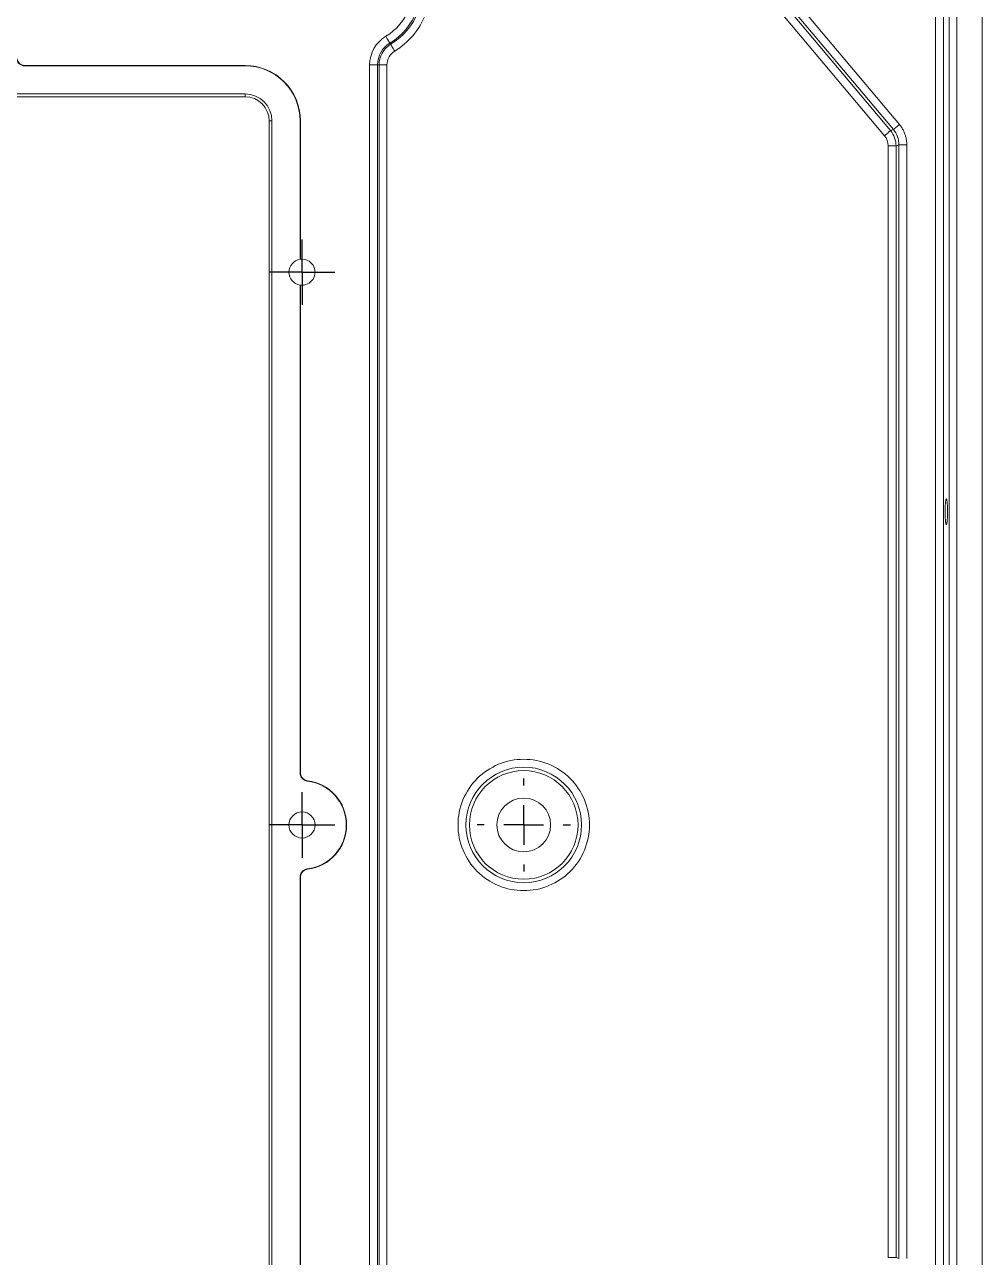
# Model space of a CAD drawing. Header units: millimetres. Extents: x 410 to 793, y 6 to 277.
# Drawn here: x 683.13 to 700.45, y 132.47 to 154.77 of the extents above; entities that cross this region are included whole.
import ezdxf

# ---------------------------------------------------------------- set-up
doc = ezdxf.new("R2010")
doc.units = ezdxf.units.MM
doc.layers.add('图框', color=7, linetype='Continuous')

# ---------------------------------------------------------------- blocks, each defined once
blk = doc.blocks.new('SW_CENTERMARKSYMBOL_73')
at = {"layer": '图框', "color": 0}
for p, q in [((0, 0.357), (0, 0.593)), ((0, 0), (0, 0.357)), ((-0.357, 0), (-0.593, 0)), ((0, 0), (-0.357, 0)), ((0, 0), (0, -0.357)), ((0, 0), (0.357, 0)), ((0.357, 0), (0.593, 0)), ((0, -0.357), (0, -0.593))]:
    blk.add_line(p, q, dxfattribs=at)
blk = doc.blocks.new('SW_CENTERMARKSYMBOL_78')
at = {"layer": '图框', "color": 0}
for p, q in [((0, 0.714), (0, 0.843)), ((0, 0), (0, 0.357)), ((-0.714, 0), (-0.843, 0)), ((0, 0), (-0.357, 0)), ((0, 0), (0, -0.357)), ((0, 0), (0.357, 0)), ((0.714, 0), (0.843, 0)), ((0, -0.714), (0, -0.843))]:
    blk.add_line(p, q, dxfattribs=at)
blk = doc.blocks.new('SW_CENTERMARKSYMBOL_103')
at = {"layer": '图框', "color": 0}
for p, q in [((0, 0.357), (0, 0.593)), ((0, 0), (0, 0.357)), ((-0.357, 0), (-0.593, 0)), ((0, 0), (-0.357, 0)), ((0, 0), (0, -0.357)), ((0, 0), (0.357, 0)), ((0.357, 0), (0.593, 0)), ((0, -0.357), (0, -0.593))]:
    blk.add_line(p, q, dxfattribs=at)

msp = doc.modelspace()

# ---------------------------------------------------------------- linework, layer by layer
at = {"color": 7, "linetype": 'Continuous', "lineweight": 15}
for p, q in [((699.6006, 167.751), (699.6006, 124.1701)), ((699.7429, 167.7419), (699.7429, 124.1792)), ((699.8451, 167.5631), (699.8451, 124.3579)), ((699.9874, 167.5631), (699.9874, 124.3579)), ((700.4458, 124.3579), (700.4458, 167.5631)), ((698.9471, 152.9642), (692.3851, 160.7845)), ((692.2517, 160.6408), (698.7859, 152.8537)), ((692.276, 160.693), (698.8381, 152.8727)), ((692.1427, 160.5494), (698.6769, 152.7622)), ((689.7343, 154.4384), (689.7483, 154.4153)), ((683.1318, 154.0319), (683.1318, 154.0257)), ((687.1172, 154.0319), (683.1318, 154.0319)), ((683.1318, 154.0257), (687.1172, 154.0257)), ((687.1172, 154.0257), (687.1172, 154.0319)), ((689.3691, 154.0429), (689.3691, 126.7353)), ((689.3691, 154.0429), (689.5117, 154.0429)), ((689.5117, 154.0429), (689.5117, 126.7353)), ((689.5387, 154.0429), (689.5117, 154.0429)), ((689.5387, 126.7353), (689.5387, 154.0429)), ((689.6814, 154.0429), (689.5387, 154.0429)), ((689.6814, 126.7353), (689.6814, 154.0429)), ((687.1172, 153.5167), (642.9744, 153.5167)), ((642.9744, 153.4667), (687.1172, 153.4667)), ((687.1172, 153.4667), (687.1172, 153.5167)), ((687.602, 153.0319), (687.552, 153.0319)), ((687.552, 153.0319), (687.552, 127.5543)), ((687.602, 127.5543), (687.602, 153.0319)), ((688.111, 153.0319), (688.111, 150.5262)), ((688.111, 153.0319), (688.1172, 153.0319)), ((688.1172, 150.5271), (688.1172, 153.0319)), ((698.7859, 152.8537), (698.8381, 152.8727)), ((698.7435, 152.5793), (698.7435, 132.4713)), ((698.7435, 152.5793), (698.8858, 152.5793)), ((698.938, 152.5982), (698.8858, 152.5793)), ((698.8858, 152.5793), (698.8858, 132.4713)), ((698.938, 152.5982), (698.938, 132.4497)), ((699.0803, 152.5982), (698.938, 152.5982)), ((699.0803, 132.4497), (699.0803, 152.5982)), ((688.111, 150.06), (688.111, 141.2362)), ((688.1172, 141.2362), (688.1172, 150.0591)), ((688.111, 141.2362), (688.1172, 141.2362)), ((688.2429, 141.0944), (688.2422, 141.0882)), ((688.2422, 139.498), (688.2429, 139.4918)), ((688.111, 139.35), (688.111, 130.5262)), ((688.1172, 139.35), (688.111, 139.35)), ((688.1172, 130.5271), (688.1172, 139.35)), ((698.8858, 132.4713), (698.7435, 132.4713)), ((698.8858, 132.4713), (698.938, 132.4497))]:
    msp.add_line(p, q, dxfattribs=at)
at = {"color": 7, "linetype": 'Continuous', "lineweight": 15, "flags": 128}
for points in [[(689.6602, 154.5603), (689.6742, 154.5373), (689.6877, 154.5151), (689.7002, 154.4945), (689.7113, 154.4763), (689.7205, 154.4611), (689.7276, 154.4494), (689.7322, 154.4418), (689.7343, 154.4384)], [(689.8223, 154.2934), (689.8083, 154.3164), (689.7948, 154.3386), (689.7823, 154.3592), (689.7713, 154.3774), (689.7621, 154.3926), (689.755, 154.4043), (689.7503, 154.4119), (689.7483, 154.4153)], [(698.7859, 152.8537), (698.7823, 152.8506), (698.775, 152.8446), (698.7644, 152.8357), (698.7508, 152.8242), (698.7347, 152.8107), (698.7165, 152.7955), (698.6971, 152.7791), (698.6769, 152.7622)], [(698.8381, 152.8727), (698.8417, 152.8757), (698.8489, 152.8818), (698.8595, 152.8907), (698.8732, 152.9021), (698.8893, 152.9157), (698.9074, 152.9309), (698.9269, 152.9472), (698.9471, 152.9642)]]:
    msp.add_lwpolyline(points, dxfattribs=at)
at = {"color": 7, "linetype": 'Continuous', "lineweight": 15}
for centre, radius in [((692.1544, 140.2934), 1.0457), ((692.1544, 140.2934), 0.9822), ((692.1544, 140.2934), 0.4857), ((688.1458, 140.2931), 0.2357)]:
    msp.add_circle(centre, radius, dxfattribs=at)
for centre, radius, start, end in [((689.1218, 155.4472), 1.2072, 301.26313, 164.39706), ((689.1218, 155.4472), 1.1802, 301.26313, 164.39706), ((689.9744, 154.0429), 0.4627, 121.26313, 180), ((689.9744, 154.0429), 0.4357, 121.26313, 180), ((683.1318, 154.1748), 0.1491, 186.90946, 270), ((683.1318, 154.1748), 0.1429, 186.90946, 270), ((687.1172, 153.0319), 1, 0, 90), ((687.1172, 153.0319), 0.9938, 0, 90), ((687.1172, 153.0319), 0.4848, 0, 90), ((687.1172, 153.0319), 0.4348, 0, 90), ((688.1458, 150.2931), 0.2357, 98.49504, 261.50496), ((688.1458, 150.2931), 0.2357, 96.96206, 98.49504), ((688.1458, 150.2931), 0.2357, 263.03794, 96.96206), ((688.1458, 150.2931), 0.2357, 261.50496, 263.03794), ((688.2601, 141.2362), 0.1491, 180, 263.09054), ((688.2601, 141.2362), 0.1429, 180, 263.09054), ((688.1458, 140.2931), 0.8009, 276.90946, 83.09054), ((688.1458, 140.2931), 0.8071, 276.90946, 83.09054), ((688.2601, 139.35), 0.1491, 96.90946, 180), ((688.2601, 139.35), 0.1429, 96.90946, 180)]:
    msp.add_arc(centre, radius, start, end, dxfattribs=at)
msp.add_ellipse((699.7941, 145.9602), major_axis=(0, 0.2357), ratio=0.0874887, dxfattribs=at)
for points, knots in [([(689.8223, 154.2934), (690.0742, 154.4463), (690.2691, 154.6774), (690.4855, 155.2255), (690.5011, 155.5274), (690.3422, 156.0949), (690.1721, 156.3448), (689.7026, 156.7008), (689.416, 156.7971), (688.8267, 156.797), (688.5402, 156.7004), (688.0709, 156.3441), (687.9009, 156.094), (687.8217, 155.8103)], [0, 0, 0, 0, 0.1666667, 0.1666667, 0.3333333, 0.3333333, 0.5, 0.5, 0.6666667, 0.6666667, 0.8333333, 0.8333333, 1, 1, 1, 1]), ([(688.1225, 155.7263), (688.1834, 155.9444), (688.314, 156.1366), (688.6747, 156.4105), (688.895, 156.4847), (689.3479, 156.4848), (689.5682, 156.4108), (689.9291, 156.1371), (690.0598, 155.945), (690.182, 155.5089), (690.17, 155.2768), (690.0036, 154.8555), (689.8538, 154.6778), (689.6602, 154.5603)], [0, 0, 0, 0, 0.1666667, 0.1666667, 0.3333333, 0.3333333, 0.5, 0.5, 0.6666667, 0.6666667, 0.8333333, 0.8333333, 1, 1, 1, 1]), ([(699.0803, 152.5982), (699.0801, 152.6077), (699.0799, 152.6267), (699.0776, 152.6551), (699.0741, 152.6833), (699.0691, 152.7112), (699.0628, 152.7388), (699.0551, 152.7661), (699.0456, 152.7948), (699.0298, 152.8345), (699.0056, 152.8824), (698.9757, 152.9287), (698.955, 152.9543), (698.9471, 152.9642)], [0, 0, 0, 0, 0.0716837, 0.1432392, 0.2146983, 0.286088, 0.3574309, 0.4287469, 0.5000537, 0.5851416, 0.7518904, 0.9042708, 1, 1, 1, 1]), ([(691.1065, 140.8531), (690.958, 140.5752), (690.926, 140.2497), (691.1091, 139.6467), (691.3167, 139.3939), (691.8725, 139.097), (692.1981, 139.065), (692.801, 139.2481), (693.0538, 139.4557), (693.3507, 140.0115), (693.3827, 140.3371), (693.1996, 140.94), (692.9921, 141.1928), (692.4362, 141.4897), (692.1107, 141.5217), (691.5077, 141.3386), (691.2549, 141.131), (691.1065, 140.8531)], [0, 0, 0, 0, 0.125, 0.125, 0.25, 0.25, 0.375, 0.375, 0.5, 0.5, 0.625, 0.625, 0.75, 0.75, 0.875, 0.875, 1, 1, 1, 1])]:
    msp.add_open_spline(points, degree=3, knots=knots, dxfattribs=at)
for points in [[(689.6602, 154.5603), (689.4795, 154.4506), (689.3691, 154.2544), (689.3691, 154.0429)], [(689.6814, 154.0429), (689.6814, 154.1453), (689.7348, 154.2402), (689.8223, 154.2934)], [(698.6769, 152.7622), (698.7196, 152.7112), (698.7435, 152.6458), (698.7435, 152.5793)], [(698.8858, 152.5793), (698.8857, 152.679), (698.85, 152.7772), (698.7859, 152.8537)], [(698.8381, 152.8727), (698.9023, 152.7963), (698.938, 152.6981), (698.938, 152.5982)]]:
    msp.add_open_spline(points, degree=3, dxfattribs=at)

# ---------------------------------------------------------------- block references
at = {"layer": '图框'}
for name, p in [('SW_CENTERMARKSYMBOL_103', (688.1458, 150.2931)), ('SW_CENTERMARKSYMBOL_78', (692.1544, 140.2934)), ('SW_CENTERMARKSYMBOL_73', (688.1458, 140.2931))]:
    msp.add_blockref(name, p, dxfattribs=at)

doc.saveas('drawing.dxf')
